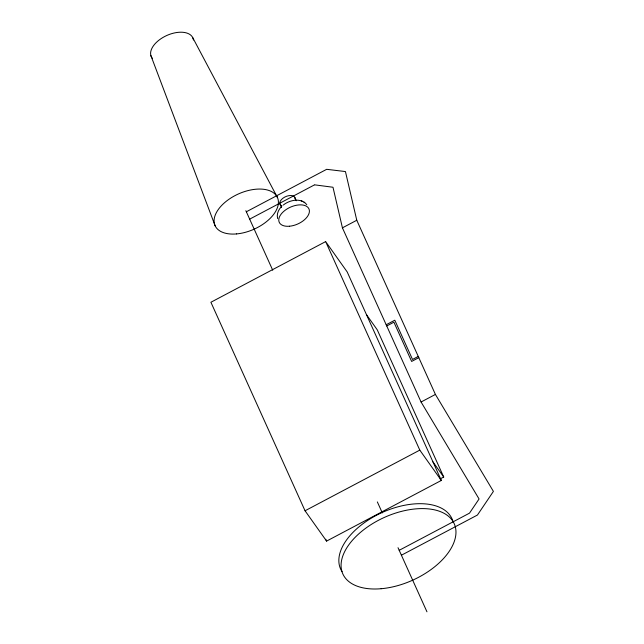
<?xml version="1.0" encoding="UTF-8"?>
<svg xmlns="http://www.w3.org/2000/svg" width="644" height="644" viewBox="0 0 644 644"><rect width="100%" height="100%" fill="white"/><g stroke="black" fill="none" stroke-linecap="round" stroke-linejoin="round"><path stroke-width="0.97" d="M281.444 206.684C278.361 209.703 276.389 214.299 277.677 218.598M283.32 205.025C289.719 199.914 300.933 197.483 306.786 204.647M246.346 211.779L326.669 169.316L345.442 171.554L356.776 220.256L435.416 394.434L493.409 491.396L477.437 515.039L401.413 555.217M249.663 219.137L314.216 185.021M399.2 550.314L469.484 513.163L479.072 498.979L421.071 402.009L342.431 227.839L356.776 220.256M325.647 241.597L210.902 302.253L305.047 510.773L326.589 541.097L441.333 480.44L347.188 271.921L325.647 241.597L419.799 450.116L441.333 480.44M386.183 324.753L394.796 320.205L412.514 359.449L418.254 356.422M386.738 325.977L393.911 322.185L411.637 361.437L418.809 357.645M421.071 402.009L435.416 394.434M305.047 510.773L419.799 450.116M440.158 478.903L443.716 477.019L377.255 329.833L366.484 314.666M314.554 184.836L332.988 187.251L342.431 227.839M301.271 200.839L302.189 201.17M303.952 202.055L304.757 202.61M432.945 461.861L443.716 477.019M277.339 197.289L192.757 37.69M294.751 197.289L296.312 200.743M280.019 204.212L281.525 207.545M245.855 210.693L272.726 270.214M377.344 501.909L382.303 512.898M398.016 547.698L426.956 611.8M325.759 539.261L326.589 541.097M150.873 55.553L215.168 225.859M152.548 58.556A22.806 12.856 -24.3 0 1 166.691 35.525A22.806 12.856 -24.3 0 1 193.425 40.017M282.04 205.887A8.147 4.589 -24.3 0 1 284.753 197.072A8.147 4.589 -24.3 0 1 295.089 198.988M342.045 571.639A61.091 34.43 -24.3 0 1 382.633 512.286A61.091 34.43 -24.3 0 1 453.151 522.155M236.517 233.925A34.212 19.28 -24.3 0 0 277.677 198.078A34.212 19.28 -24.3 0 0 224.555 202.707A34.212 19.28 -24.3 0 0 236.517 233.925M289.454 226.229A16.293 9.177 -24.3 0 0 309.056 209.155A16.293 9.177 -24.3 0 0 283.763 211.361A16.293 9.177 -24.3 0 0 289.454 226.229M381.135 588.721A61.091 34.43 -24.3 0 0 454.632 524.699A61.091 34.43 -24.3 0 0 359.779 532.974A61.091 34.43 -24.3 0 0 381.135 588.721"/></g></svg>
